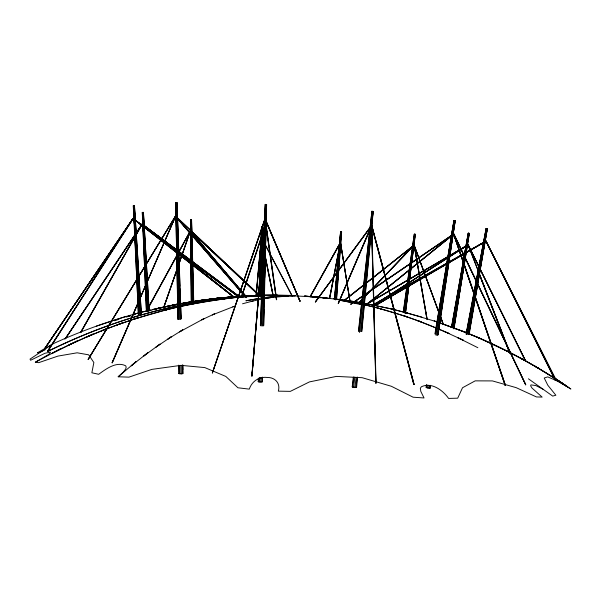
<?xml version="1.0" encoding="UTF-8"?>
<svg xmlns="http://www.w3.org/2000/svg" width="601" height="601" viewBox="0 0 601 601"><rect width="100%" height="100%" fill="white"/><g stroke="black" fill="none" stroke-linecap="round" stroke-linejoin="round"><path stroke-width="0.9" d="M265.191 218.689L251.947 376.053L264.868 218.726M350.961 304.241L362.568 296.346M340.542 242.376L350.067 301.589L340.399 242.331L340.436 244.314M261.104 294.986L262.539 226.847L262.134 226.757L261.563 226.78L258.948 293.07M260.947 295.038L260.992 293.168M261.135 286.632L261.615 265.169M261.743 259.564L261.886 253.036M261.968 249.302L262.261 236.231M262.344 232.497L262.539 226.847M260.834 294.926L262.412 226.795M263.554 325.321L263.944 309.395M264.132 301.897L264.545 285.032M264.733 277.542L265.191 258.798M265.334 253.179L265.815 233.504M265.935 228.823L266.461 207.27M258.197 378.78L258.377 381.853L261.916 382.018L262.457 381.8L262.569 377.105M263.786 325.509L266.536 204.46L265.206 204.423L264.267 227.862M261.142 267.993L261.217 265.191M261.728 245.591L261.976 236.261M261.916 382.018L262.036 377.353M263.351 325.96L266.634 204.483M260.21 295.82L262.134 226.757M265.935 213.798L266.123 207.247M555.384 378.412L486.096 241.054L448.662 262.907L486.006 241.204L372.124 305.293M260.744 382.123L260.887 377.443M262.427 326.027L266.078 204.483L266.453 204.49M261.6 236.253L261.751 231.588M259.519 295.805L261.803 226.75M259.219 293.13L259.316 290.336M259.557 283.8L259.925 273.538M260.128 267.941L260.534 256.74M260.706 252.074L261.142 239.949M261.277 236.216L261.488 226.832L258.993 295.82M259.392 382.056L259.557 377.383M261.36 325.975L265.634 204.468M258.377 381.853L258.52 378.119M260.564 325.832L265.304 204.445M258.67 380.433L258.738 378.562M260.917 321.452L261.135 315.833M261.488 306.472L261.743 299.914M262.059 291.493L262.344 284.003M262.629 276.513L262.953 268.084M263.2 261.533L263.523 253.104M263.771 246.545L264.094 238.124M264.485 227.824L264.74 221.266M264.951 215.654L265.349 205.354M260.346 325.351L263.847 238.169M263.959 235.359L264.155 230.671M486.074 241.091L555.519 380.388L485.811 241.196M336.605 299.208L341.623 231.926L341.255 231.813L340.572 231.843L334.396 299.028M336.41 299.245L341.518 231.866M337.462 280.75L337.612 278.759M338.055 273.282L338.198 271.299M338.641 265.822L338.791 263.839M339.234 258.355L339.46 255.44M339.903 249.963L340.121 247.049M336.883 289.089L337.033 287.218M337.477 281.621L337.702 278.826M338.07 274.161L338.288 271.367M338.663 266.701L338.881 263.899M339.249 259.234L339.55 255.508M339.843 251.774L340.211 247.109M335.749 299.997L341.255 231.813M339.242 257.205L339.392 255.335M339.843 249.731L340.068 246.928M340.294 244.126L340.737 238.522M341.037 234.788L341.623 231.926M251.811 375.963L264.988 218.644M251.947 376.053L264.988 218.832M335.14 299.005L340.925 231.791M255.958 296.301L261.172 238.319L241.625 296.902M256.101 296.285L261.157 240.175M256.191 296.353L261.165 241.174M334.592 298.99L340.662 231.798M334.704 298.171L335.042 294.437M335.208 292.567L335.628 287.902M335.801 286.038L336.222 281.373M336.387 279.503L337.477 267.37M337.649 265.507L338.07 260.842M338.235 258.971L338.573 255.237M338.911 251.503L339.242 247.77M339.415 245.907L340.572 231.843M353.26 377.578L352.224 386.871L356.138 387.532L356.581 387.337L357.55 377.097M361.862 331.489L371.275 231.903M371.719 227.246L373.213 211.424L371.929 211.282L358.436 331.128M356.138 387.532L357.122 377.285M361.517 331.624L373.078 211.402L360.645 331.639M112.034 362.764L175.627 216.142L88.114 359.413L175.372 216.18L261.848 297.495M355.033 387.562L356.062 377.308M353.681 387.42L354.763 377.173M359.488 332.458L372.282 211.357L371.794 211.289M352.607 387.157L353.734 376.917M358.744 331.331L371.929 211.282M405.54 313.279L415.013 234.225L414.277 234.21L403.233 312.017M405.397 312.355L405.75 309.568M405.983 307.712L408.8 285.437M409.033 283.582L409.386 280.795M409.619 278.939L415.366 234.352M405.337 313.211L415.276 234.292M404.736 313.106L415.013 234.225M412.541 252.931L412.782 251.075M413.142 248.288L413.39 246.433M413.751 243.653L413.991 241.797M414.359 239.018L414.6 237.162M410.588 263.989L410.844 262.141M412.354 251.015L412.609 249.16M412.985 246.38L413.24 244.532M414.127 238.041L414.374 236.185M404.112 312.069L414.682 234.18M403.489 312.009L414.277 234.21M276.37 299.696L265.958 225.999M426.447 384.685L425.981 387.45L427.499 387.976L430.136 388.103L430.556 385.331M438.189 334.441L455.16 220.635L453.913 220.454L434.929 333.938M437.836 334.269L438.114 332.421M438.399 330.573L438.677 328.724M439.098 325.952L439.384 324.104M439.662 322.256L439.94 320.408M440.225 318.56L440.503 316.712M440.788 314.864L441.066 313.023M441.487 310.251L441.765 308.403M442.051 306.555L442.328 304.707M442.614 302.859L442.892 301.011M443.17 299.163L443.591 296.391M443.876 294.543L444.154 292.695M444.44 290.846L444.717 288.998M444.995 287.15L445.416 284.378M445.702 282.53L445.98 280.682M446.265 278.834L446.543 276.986M446.821 275.138L447.805 268.67M448.091 266.829L448.369 264.981M448.647 263.133L449.631 256.665M449.916 254.816L450.194 252.968M450.472 251.12L452.02 240.956M452.305 239.108L455.265 220.65M429.798 388.223L430.211 385.451M437.783 335.448L455.16 220.635M364.89 294.768L453.732 233.962L505.471 385.489L453.92 234.052L525.8 384.805L453.875 234.014L365.934 305L451.561 235.72M428.783 388.178L429.219 385.399M436.987 335.403L454.837 220.59M427.499 387.976L427.942 385.203M435.973 335.245L454.424 220.522L453.913 220.454M454.025 328.83L469.028 233.286L468.217 233.218L451.411 327.425M453.815 328.792L469.291 233.361M454.003 326.929L454.303 325.073M454.604 323.225L456.715 310.259M457.015 308.411L457.316 306.563M457.624 304.707L469.373 233.413M435.665 331.091L435.965 329.25M436.273 327.402L454.018 220.469L435.282 334.111M426.425 387.698L426.883 384.925M468.464 236.17L468.772 234.322M453.312 327.748L469.028 233.286M467.608 238.882L467.931 237.034M452.455 327.605L468.667 233.233M469.088 334.614L487.351 228.688L486.975 228.583L486.104 228.47L466.045 334.066M468.727 334.494L469.373 330.813M469.689 328.972L470.012 327.132M470.335 325.291L471.139 320.694M471.454 318.853L471.777 317.012M472.101 315.172L472.424 313.331M472.739 311.491L474.189 303.212M474.512 301.371L474.828 299.531M475.151 297.69L477.239 285.73M477.562 283.89L487.351 228.688M468.863 334.629L487.268 228.65M451.734 327.477L468.359 233.203M451.779 326.538L463.063 262.817M463.394 260.977L468.217 233.218M468.149 334.532L486.975 228.583M467.202 334.366L486.592 228.515L486.104 228.47M484.444 239.589L484.782 237.748M485.631 233.158L485.969 231.325M246.327 297.638L175.454 216.195L246.327 297.638L175.627 216.142L112.237 362.741M466.406 334.186L486.262 228.47M466.271 334.051L486.186 228.508M329.724 298.457L340.557 242.376M329.468 298.366L340.143 243.345L310.296 296.766M329.566 298.487L340.234 243.247M177.34 252.3L142.084 224.158L176.634 249.753M364.364 297.3L414.089 245.065L439.053 313.008L414.081 245.065L438.88 312.077M265.139 218.606L300.057 301.229L266.025 221.228M371.486 225.48L315.33 301.95L371.794 225.533L414.081 384.475L371.801 225.54L376.053 383.175M505.148 385.602L453.635 234.082L525.62 384.888M241.422 296.789L261.247 237.38M241.482 296.871L261.059 238.251M265.139 218.681L212.363 372.973L264.936 218.636M212.363 372.973L265.056 218.839M178.715 254.17L233.308 296.624L178.58 254.246M163.51 307.84L177.077 268.932M178.88 263.726L190.344 230.912L178.752 264.583M176.874 269.954L163.915 307.096L176.904 269.887M178.722 264.643L190.389 230.859L178.963 251.503M233.143 296.624L178.685 254.095M447.099 263.907L375.633 305.376L446.956 263.651M338.183 303.46L370.021 228.906M338.34 303.265L369.84 229.725M338.363 303.52L369.976 229.867M112.229 362.861L175.507 216.21L176.604 217.765M47.779 350.811L132.934 218.516L177.355 251.376M238.559 296.346L142.114 224.158L176.762 251.488M414.269 245.118L427.236 319.544M478.306 271.028L468.006 244.787L373.987 305.113L468.217 244.847L525.822 361.201M146.043 311.603L147.005 309.936M148.748 306.668L177.212 254.779M148.853 306.758L176.904 255.68L148.53 307.607M178.617 252.412L190.389 230.859L245.448 295.669M178.745 252.45L190.344 230.912M259.099 295.564L190.464 230.912M310.041 296.676L339.948 243.135M310.154 296.796L340.091 243.187M44.752 348.595L132.949 218.516L44.752 348.595L133.167 218.479L177.13 253.141M80.617 332.338L135.097 236.321M136.021 234.69L142.227 224.181L135.946 233.541M80.729 332.436L135.15 236.306M136.142 234.788L142.024 224.113M80.827 332.391L134.842 237.2M136.269 234.826L142.219 224.053L239.363 296.864M467.954 244.945L450.224 255.32M180.292 306.457L207.916 301.176L238.89 296.984L178.858 252.488M449.51 255.906L468.006 244.787M88.189 359.496L175.507 216.21L261.705 297.405M47.87 350.886L133.046 218.546L177.295 252.901M48.027 350.976L133.197 218.651L177.242 253.021M64.916 339.159L134.744 234.976M136.322 232.662L142.039 224.098L176.641 251.594M134.872 235.059L65.562 338.423L134.977 235.134M135.916 233.504L142.167 224.181M44.729 348.557L133.001 218.719L177.227 251.571M315.36 302.115L371.643 225.443L413.961 384.572M132.949 218.516L177.325 251.443M359.067 302.581L362.35 299.088M364.244 297.172L413.443 245.741M359.27 302.521L361.855 299.816M364.439 297.112L414.232 245.11L366.31 283.146M359.188 302.701L362.426 299.328M138.358 313.031C109.127 320.859 80.594 331.219 53.068 343.757L30.05 359.105L30.591 360.269L44.917 353.29L50.251 352.111A12.283 1.886 -26.6 0 1 47.9 354.906L35.331 362.215L38.689 362.658L57.996 356.085L77.146 352.802L88.685 354.83L93.861 362.538L91.863 372.778L98.677 374.288C106.024 368.991 116.414 361.058 125.714 365.814L126.165 367.083L125.737 368.924L123.49 371.884L118.179 376.789L128.945 377.135L151.843 369.382L180.961 365.355L204.791 367.587L225.803 376.421L237.943 387.78L249.31 389.132C251.751 381.432 259.136 376.406 267.205 377.458C275.003 377.308 280.712 383.213 278.323 391.153L290.343 391.364L309.455 381.898L336.41 376.406L362.185 377.698L391.386 386.285L413.112 397.201L424.036 397.967L420.813 391.424L420.332 388.291L421.354 386.781C431.578 381.845 442.884 390.267 448.601 398.433L457.707 398.17L462.53 387.743L475.173 380.861L492.429 380.914L516.176 387.653L536.408 396.923L542.14 397.096L531.99 388.036L530.63 385.834L530.968 384.895L535.844 385.564L543.139 389.29M146.381 310.935L142.279 212.453L142.933 212.356L143.444 212.386L149.198 310.785M191.253 301.604L190.479 219.989L191.11 219.891L191.576 219.951L193.732 301.537M190.479 219.989L191.576 219.951M261.705 297.615L175.627 216.142M118.179 376.789L136.044 361.667L131.183 365.859L148.229 352.411L143.797 355.98L160.076 344.065L156.05 347.077L171.601 336.545L167.949 339.069L182.802 329.806L179.511 331.902L204.302 318.477L201.681 319.875L214.632 313.805L212.311 314.909L234.48 306.247L232.73 306.908M366.077 305.053L451.697 235.862M344.133 300.387L364.011 284.664M366.197 283.026L413.345 245.644M344.26 300.44L364.138 284.716M366.347 282.966L414.209 245.11M344.313 300.583L364.198 284.859M479.162 267.573L468.179 244.983M238.89 296.984L178.745 252.638M350.766 304.023L362.441 296.083M364.762 294.498L453.717 233.962M350.841 304.181L362.568 296.218M364.769 294.708L453.732 234.165M427.101 319.597L414.134 245.14L426.823 318.65M373.987 305.113L468.111 244.832L449.458 255.71M366.79 303.911L447.843 256.657M366.835 304.031L447.798 256.74M367.737 303.678L447.918 256.807M448.571 262.75L485.984 241.196M375.633 305.376L447.046 263.779M340.489 242.496L349.977 301.71M485.916 241.039L372.162 305.346M53.068 343.757L37.397 352.81L39.448 352.614L45.255 349.692M35.331 362.215L61.58 348.31L52.212 353.223L77.506 340.835L52.212 353.223M138.41 315.33L133.527 205.85L134.481 205.835L141.43 314.255M485.984 241.121L555.347 380.471M352.224 386.871L352.667 386.676M258.084 381.597L258.633 381.372M96.438 326.103L125.008 316.787M114.498 320.769L118.953 319.274M178.797 365.16L178.955 373.567L181.374 373.86L183.155 373.537L182.854 365.123M178.955 373.567L179.564 373.371M126.067 317.088L128.734 316.276M130.635 315.645L128.058 316.389L130.702 315.66M132.46 315.172L135.097 314.443M145.652 311.528L150.956 310.154M242.534 303.79L253.329 300.891M134.143 314.158L138.643 312.971M141.34 312.265L177.22 304.114L153.315 309.26M140.897 312.362L148.537 310.371M145.48 311.551L150.859 310.236M155.343 309.139L161.616 307.607L152.737 309.733M161.677 307.569L157.522 308.508L161.181 307.727M252.089 301.221L261.54 299.155M165.748 306.75L175.808 304.602L162.51 307.381L178.392 304.106M177.58 305.909C132.468 315.435 88.753 331.121 47.449 351.555C89.038 331.008 133.061 315.209 178.497 305.744M180.323 306.502L197.151 302.994L193.334 303.768L225.067 298.697L222.295 299.073L236.471 297.457L262.013 295.73M180.27 305.391L204.933 300.898L219.665 298.855L250.745 296.053M180.247 305.376L204.933 300.898L219.665 298.855L235.622 297.157L261.893 295.542L234.217 297.285M175.83 304.579L172.239 305.285L178.474 304.144M180.255 303.813L205.136 299.719L219.342 297.998L234.45 296.624L261.968 295.271L245.681 295.865M178.497 304.091L176.724 304.406L178.572 304.083M180.277 303.768L205.542 299.689M180.413 303.753L192.403 301.634M180.788 303.49L219.958 297.878M264.109 298.72L271.246 297.518L264.079 298.727M190.93 301.852L186.956 302.513L220.432 297.893M195.866 301.356L197.699 301.071M199.532 300.785L201.365 300.5M195.686 301.394L197.429 301.124M199.171 300.861L201.786 300.455M203.536 300.192L206.151 299.786L203.198 300.215M257.401 298.674L245.884 300.8L261.766 298.043M191.501 301.627L205.745 299.546M264.523 297.645L276.242 296.391L295.309 295.76L285.888 295.857M205.136 299.719L201.666 300.2L219.342 297.998L249.024 295.722M212.311 299.013L215.834 298.569M212.266 299.028L215.767 298.599M217.509 298.381L221.1 297.938L212.784 298.945M453.605 234.165L505.328 385.572M207.27 299.614L210.959 299.17M270.458 297.645L288.292 295.962M217.592 298.351L220.131 298.058M221.363 298.652L235.622 297.157M266.363 297.382L276.242 296.391M222.873 297.795L232.016 296.909M222.933 297.788L234.946 296.661L216.368 298.321L248.461 295.737M230.927 296.871L234.142 296.609M279.3 296.586L287.917 295.985M231.069 296.879L261.938 295.256L245.764 295.872L261.473 295.279M234.135 296.729L248.814 295.767M235.825 296.601L248.16 295.805L246.463 295.902M248.604 296.165L261.803 295.564M265.206 204.423L265.762 204.423M250.459 296.301L261.495 295.745M263.794 295.639L265.574 295.549M248.281 295.73L250.384 295.669M179.812 319.574L176.454 202.575L177.032 202.567L181.179 318.41M133.219 205.903L133.783 205.903M141.318 314.188L134.436 205.858L133.918 205.835L140.078 314.421M176.251 202.575L175.672 202.59L177.919 319.379M277.857 295.339L264.252 295.602L291.703 295.512M178.069 319.507L175.672 202.59L177.032 202.567M263.764 295.489L291.801 295.519M264.53 295.467L276.888 295.271M264.417 295.459L291.305 295.489M264.094 295.249L290.734 295.429M263.711 295.241L277.399 295.181M263.952 295.249L276.963 295.151M142.279 212.453L142.798 212.484M288.465 295.549L318.936 297.179L348.527 300.695L333.352 298.674M287.03 295.482L292.311 295.542M275.153 295.136L290.937 295.444M415.246 234.382L414.367 234.27M341.263 231.986L340.677 231.911M311.175 296.736L304.519 296.09L318.981 297.187M304.519 296.09L315.81 297.007M316.344 296.992L317.32 297.067M469.231 233.428L468.299 233.271M328.492 298.381L316.434 297.029L329.378 298.494M312.528 296.766L315.901 297.24M316.156 297.029L327.305 298.321M318.56 297.6L320.333 297.848M310.957 296.706L317.967 297.826M362.178 302.904L347.769 300.583L362.283 302.942M339.926 300.252L361.802 304.73M338.926 300.072L350.714 302.265M361.081 304.083L353.042 302.378L361.742 304.234M363.755 304.654L367.835 305.541L363.485 304.609M421.797 317.058L390.981 308.816L364.875 303.422L392.506 309.177L390.981 308.816L407.155 312.888L405.382 312.415L436.431 321.693M439.879 322.895L465.685 332.406L439.233 322.684L465.685 332.406M466.286 332.691L462.913 331.301L467.052 333.022M468.825 333.735C503.6 347.799 536.731 365.844 567.742 386.924L556.023 380.215M468.705 333.705L480.304 338.513L469.126 333.84M436.416 328.123C413.526 318.387 389.771 310.687 365.543 305.038L380.974 308.861L378.202 308.155L407.771 317.058L403.985 315.841L421.421 321.971L417.117 320.446L436.311 328.078M438.129 328.852L449.27 333.57L438.835 329.145M443.884 331.286L463.469 340.301L457.526 337.559L477.855 347.701M429.692 387.855L430.136 388.103M142.272 224.248L239.468 296.721M555.993 379.246L567.742 386.924C539.27 367.504 508.942 350.819 477.277 337.206L509.505 352.314L505.974 350.533L524.087 360.052L520.316 357.993L538.654 368.383L534.635 366.017L554.43 378.224M563.235 383.874L554.145 377.736L570.882 389.005L558.291 381.417L547.729 376.887L544.228 378.006L547.804 385.218L555.865 395.248L552.687 396.089L528.407 378.795M356.19 387.052L356.581 387.337M178.828 252.555L238.815 297.104M178.129 250.865L239.476 296.676M178.963 253.239L233.406 296.473M178.843 253.344L233.256 296.541M178.813 253.464L233.308 296.624M259.309 295.384L190.389 230.859L245.952 296.331M190.397 231.047L259.226 295.527M177.828 219.185L246.072 297.698M190.247 230.957L245.208 295.722M190.277 231.077L245.238 295.842M261.796 238.139L264.049 242.428M265.259 244.712L292.206 295.872M261.675 238.236L264.327 243.285M265.139 244.817L292.048 295.902M468.134 244.877L525.725 361.269M479.996 269.225L525.582 361.291M265.98 221.393L299.899 301.169M265.056 218.877L300.057 301.229M479.32 273.643L509.941 353.042L479.282 273.703M468.179 244.907L478.276 271.089M479.177 273.665L509.753 353.178L479.395 274.612M440.525 316.411L443.418 324.397M440.39 316.426L443.268 324.45L440.285 316.502M413.736 384.52L371.486 225.563L375.828 383.19M261.668 238.281L263.493 247.559M265.364 256.567L273.102 295.106M261.533 238.229L263.523 248.506M265.409 257.431L273.162 295.827M261.42 238.327L263.448 248.386M265.296 257.529L272.862 295.023M265.882 223.399L276.67 299.636M266.003 225.383L276.543 299.756M134.278 205.827L140.957 314.338M134.339 208.682L134.616 213.347M134.894 218.02L135.18 222.686M135.51 228.29L135.736 232.024M136.134 238.559L136.299 241.354M136.75 248.829L136.855 250.692M137.306 258.16L137.419 260.03M143.406 212.423L148.064 292.98M148.169 294.858L148.657 303.287M148.763 305.158L149.086 310.785M143.263 212.356L148.725 310.191M143.361 216.202L143.616 220.89M143.917 226.509L144.225 232.129M144.525 237.748L144.728 241.497M145.134 248.987L145.292 251.796M145.743 260.225L145.848 262.104M142.933 212.356L147.974 311.175M133.527 205.85L139.177 315.405M133.414 205.91L133.745 212.446M133.933 216.187L134.308 223.662M134.541 228.335L134.917 235.81M135.195 241.414L135.525 247.958M135.803 253.562L136.134 260.105M136.502 267.58L136.743 272.253M137.111 279.728L137.344 284.401M137.772 292.815L137.907 295.617M138.373 304.962L138.515 307.765M133.264 205.88L138.515 315.39M142.572 212.378L147.102 311.22M142.46 212.476L142.753 219.042M142.963 223.722L143.331 232.159M143.579 237.786L143.955 246.222M144.202 251.849L144.533 259.347M144.864 266.844L145.157 273.41M145.487 280.907L145.735 286.527M146.111 294.963L146.359 300.59M142.324 212.416L146.494 311.243M177.002 203.499L177.528 218.516M177.595 220.394L178.121 235.404M178.189 237.282L178.715 252.292M178.813 255.109L179.301 269.188M179.406 272.005L179.894 286.076M179.992 288.893L180.488 302.964M180.585 305.781L181.051 318.921M182.659 364.897L182.824 369.592M176.837 202.567L180.736 319.484M182.268 365.31L182.546 373.732M176.994 212.882L177.175 218.509M177.588 231.64L177.701 235.389M181.126 365.438L181.374 373.86M371.606 225.48L375.888 383.032M191.516 220.004L191.952 236.877M192.027 239.694L192.553 260.316M192.628 263.133L193.109 281.884M193.229 286.572L193.612 301.574M191.418 219.913L193.387 301.507M176.033 202.582L178.79 319.582M179.872 365.446L180.075 373.875M191.418 226.607L191.644 236.914M192.019 253.795L192.162 260.353M176.01 209.148L176.393 226.983M176.679 240.122L176.987 254.193M177.348 271.089L177.595 282.35M178.039 302.994L178.204 310.499M191.11 219.891L192.711 302.446M178.978 365.34L179.151 373.762M190.772 219.906L191.937 302.468M190.637 220.034L190.817 235.036M191.05 254.734L191.418 285.685M190.532 219.943L191.381 301.567M85.214 337.612L68.837 345.034L93.208 334.043L85.214 337.612L108.683 327.898L85.214 337.612M117.233 324.878L101.344 330.903L123.941 322.369L117.233 324.878L138.989 317.426L117.233 324.878M148.334 314.706L132.896 319.484L168.468 309.184L148.334 314.706M178.55 306.871L163.547 310.514L178.505 306.901M210.553 299.238L207.908 299.568L210.523 299.245M437.543 322.106L434.155 320.942L437.536 322.113"/></g></svg>
